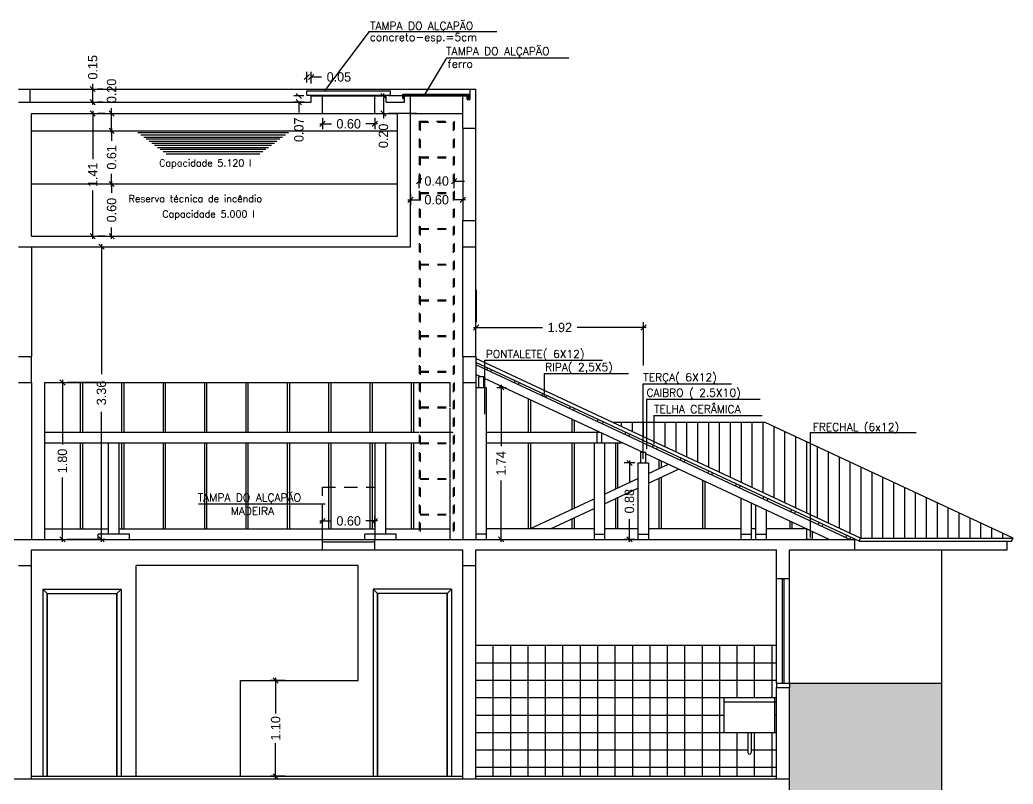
# Model space of a CAD drawing. Extents: x -18 to 75.6, y 22.6 to 43.7.
# Drawn here: x 38.84 to 50.24, y 33.34 to 42.12 of the extents above; entities that cross this region are included whole.
import ezdxf

# ---------------------------------------------------------------- set-up
doc = ezdxf.new("R2010")
doc.units = 0
doc.header["$LTSCALE"] = 2
doc.linetypes.add('DASHED2', pattern=[0.375, 0.25, -0.125])
doc.layers.get('0').update_dxf_attribs({"linetype": 'CONTINUOUS'})
doc.layers.get('DEFPOINTS').update_dxf_attribs({"linetype": 'CONTINUOUS'})
for name, color, linetype in [('CONCRETO', 5, 'CONTINUOUS'), ('COTA', 244, 'CONTINUOUS'), ('COTAS', 244, 'CONTINUOUS'), ('EQUIPAMENTOS', 1, 'CONTINUOUS'), ('ESQUADRIAS', 244, 'CONTINUOUS'), ('JANELA', 5, 'CONTINUOUS'), ('LAJE', 1, 'CONTINUOUS'), ('MADEIRAMENTODETELHADO', 244, 'CONTINUOUS'), ('PAREDE', 7, 'CONTINUOUS'), ('PAREDECORTE', 3, 'CONTINUOUS'), ('PISO', 30, 'CONTINUOUS'), ('TELHADO', 30, 'CONTINUOUS'), ('TERRENOEMCORTE', 244, 'CONTINUOUS'), ('TEXTO', 1, 'CONTINUOUS')]:
    doc.layers.add(name, color=color, linetype=linetype)
doc.styles.add('ROMANC', font='ROMANC.SHX')
doc.dimstyles.get("Standard").update_dxf_attribs({"dimtxt": 0.18, "dimasz": 0.18, "dimexe": 0.18, "dimexo": 0.0625, "dimgap": 0.09, "dimtad": 0, "dimtih": 1, "dimtoh": 1, "dimdec": 4, "dimzin": 0, "dimtxsty": 'STANDARD', "dimcen": 0.09, "dimazin": 3, "dimtfac": 1, "dimtdec": 4, "dimtofl": 0, "dimtmove": 0, "dimatfit": 3, "dimtolj": 1, "dimtzin": 0})

# ---------------------------------------------------------------- blocks, each defined once
blk = doc.blocks.new('*X16')
at = {"color": 0, "linetype": 'CONTINUOUS', "ltscale": 0.2}
for p, q in [((43.237, 41.222), (43.247, 41.232)), ((43.268, 41.253), (43.278, 41.263)), ((43.321, 41.253), (43.331, 41.263)), ((43.375, 41.253), (43.385, 41.263)), ((43.428, 41.253), (43.438, 41.263)), ((43.481, 41.253), (43.49, 41.262)), ((43.49, 41.262), (43.491, 41.263)), ((43.534, 41.253), (43.544, 41.263)), ((43.587, 41.253), (43.597, 41.263)), ((43.64, 41.253), (43.65, 41.263)), ((43.693, 41.253), (43.703, 41.263)), ((43.746, 41.253), (43.756, 41.263)), ((43.799, 41.253), (43.809, 41.263)), ((43.852, 41.253), (43.862, 41.263)), ((43.905, 41.253), (43.915, 41.263)), ((43.958, 41.253), (43.968, 41.263)), ((43.987, 41.23), (43.997, 41.24))]:
    blk.add_line(p, q, dxfattribs=at)
blk = doc.blocks.new('_OBLIQUE')
at = {"color": 0, "linetype": 'BYBLOCK'}
blk.add_line((-0.5, -0.5), (0.5, 0.5), dxfattribs=at)
blk = doc.blocks.new('*D17')
at = {"color": 244, "linetype": 'BYBLOCK', "ltscale": 0.2}
for p, q in [((43.427, 41.793), (43.427, 41.936)), ((43.427, 41.876), (43.427, 41.876)), ((43.827, 41.793), (43.827, 41.936)), ((43.827, 41.876), (43.947, 41.876))]:
    blk.add_line(p, q, dxfattribs=at)
at = {"layer": 'DEFPOINTS', "color": 0, "linetype": 'BYBLOCK', "ltscale": 0.2}
for p in [(43.827, 41.876), (43.427, 40.953), (43.827, 40.953)]:
    blk.add_point(p, dxfattribs=at)
at = {"color": 244, "linetype": 'BYBLOCK', "ltscale": 0.2, "xscale": 0.06, "yscale": 0.06, "zscale": 0.06}
blk.add_blockref('_OBLIQUE', (43.427, 41.876), dxfattribs=at)
at = {"color": 244, "linetype": 'BYBLOCK', "ltscale": 0.2, "xscale": 0.06, "yscale": 0.06, "zscale": 0.06, "rotation": 180}
blk.add_blockref('_OBLIQUE', (43.827, 41.876), dxfattribs=at)
at = {"color": 30, "linetype": 'BYBLOCK', "ltscale": 0.2, "insert": (43.627, 41.876), "char_height": 0.108, "attachment_point": 5}
blk.add_mtext('\\A1;0.40', dxfattribs=at)
blk = doc.blocks.new('*D18')
at = {"color": 244, "linetype": 'BYBLOCK', "ltscale": 0.2}
for p, q in [((43.327, 40.033), (43.327, 39.91)), ((43.927, 40.033), (43.927, 39.91)), ((43.297, 39.97), (43.429, 39.97)), ((43.957, 39.97), (43.825, 39.97))]:
    blk.add_line(p, q, dxfattribs=at)
at = {"layer": 'DEFPOINTS', "color": 0, "linetype": 'BYBLOCK', "ltscale": 0.2}
for p in [(43.327, 40.873), (43.927, 40.873), (43.327, 39.97)]:
    blk.add_point(p, dxfattribs=at)
at = {"color": 244, "linetype": 'BYBLOCK', "ltscale": 0.2, "xscale": 0.06, "yscale": 0.06, "zscale": 0.06, "rotation": 180}
blk.add_blockref('_OBLIQUE', (43.327, 39.97), dxfattribs=at)
at = {"color": 244, "linetype": 'BYBLOCK', "ltscale": 0.2, "xscale": 0.06, "yscale": 0.06, "zscale": 0.06}
blk.add_blockref('_OBLIQUE', (43.927, 39.97), dxfattribs=at)
at = {"color": 30, "linetype": 'BYBLOCK', "ltscale": 0.2, "insert": (43.627, 39.97), "char_height": 0.108, "attachment_point": 5}
blk.add_mtext('\\A1;0.60', dxfattribs=at)
blk = doc.blocks.new('*D19')
at = {"color": 244, "linetype": 'BYBLOCK', "ltscale": 0.2}
for p, q in [((42.287, 40.135), (42.419, 40.135)), ((42.317, 40.203), (42.317, 40.075)), ((42.947, 40.135), (42.815, 40.135)), ((42.917, 40.203), (42.917, 40.075))]:
    blk.add_line(p, q, dxfattribs=at)
at = {"layer": 'DEFPOINTS', "color": 0, "linetype": 'BYBLOCK', "ltscale": 0.2}
for p in [(42.317, 41.043), (42.917, 41.043), (42.917, 40.135)]:
    blk.add_point(p, dxfattribs=at)
at = {"color": 244, "linetype": 'BYBLOCK', "ltscale": 0.2, "xscale": 0.06, "yscale": 0.06, "zscale": 0.06, "rotation": 180}
blk.add_blockref('_OBLIQUE', (42.317, 40.135), dxfattribs=at)
at = {"color": 244, "linetype": 'BYBLOCK', "ltscale": 0.2, "xscale": 0.06, "yscale": 0.06, "zscale": 0.06}
blk.add_blockref('_OBLIQUE', (42.917, 40.135), dxfattribs=at)
at = {"color": 30, "linetype": 'BYBLOCK', "ltscale": 0.2, "insert": (42.617, 40.135), "char_height": 0.108, "attachment_point": 5}
blk.add_mtext('\\A1;0.60', dxfattribs=at)
blk = doc.blocks.new('*D20')
at = {"color": 244, "linetype": 'BYBLOCK', "ltscale": 0.2}
for p, q in [((41.347, 41.243), (41.232, 41.243)), ((41.347, 41.173), (41.232, 41.173)), ((41.292, 41.243), (41.292, 41.243)), ((41.292, 41.173), (41.292, 41.053))]:
    blk.add_line(p, q, dxfattribs=at)
at = {"layer": 'DEFPOINTS', "color": 0, "linetype": 'BYBLOCK', "ltscale": 0.2}
for p in [(41.292, 41.173), (42.187, 41.243), (42.187, 41.173)]:
    blk.add_point(p, dxfattribs=at)
at = {"color": 244, "linetype": 'BYBLOCK', "ltscale": 0.2, "xscale": 0.06, "yscale": 0.06, "zscale": 0.06}
for p, rotation in [((41.292, 41.243), 270), ((41.292, 41.173), 90)]:
    blk.add_blockref('_OBLIQUE', p, dxfattribs=dict(at, rotation=rotation))
at = {"color": 30, "linetype": 'BYBLOCK', "ltscale": 0.2, "insert": (41.292, 40.855), "char_height": 0.108, "attachment_point": 5, "rotation": 90}
blk.add_mtext('\\A1;0.07', dxfattribs=at)
blk = doc.blocks.new('*D21')
at = {"color": 244, "linetype": 'BYBLOCK', "ltscale": 0.2}
for p, q in [((42.137, 42.093), (42.137, 42.218)), ((42.187, 42.083), (42.187, 42.218)), ((42.137, 42.158), (42.137, 42.158)), ((42.187, 42.158), (42.307, 42.158))]:
    blk.add_line(p, q, dxfattribs=at)
at = {"layer": 'DEFPOINTS', "color": 0, "linetype": 'BYBLOCK', "ltscale": 0.2}
for p in [(42.187, 42.158), (42.137, 41.253), (42.187, 41.243)]:
    blk.add_point(p, dxfattribs=at)
at = {"color": 244, "linetype": 'BYBLOCK', "ltscale": 0.2, "xscale": 0.06, "yscale": 0.06, "zscale": 0.06}
blk.add_blockref('_OBLIQUE', (42.137, 42.158), dxfattribs=at)
at = {"color": 244, "linetype": 'BYBLOCK', "ltscale": 0.2, "xscale": 0.06, "yscale": 0.06, "zscale": 0.06, "rotation": 180}
blk.add_blockref('_OBLIQUE', (42.187, 42.158), dxfattribs=at)
at = {"color": 30, "linetype": 'BYBLOCK', "ltscale": 0.2, "insert": (42.505, 42.158), "char_height": 0.108, "attachment_point": 5}
blk.add_mtext('\\A1;0.05', dxfattribs=at)
blk = doc.blocks.new('*D22')
at = {"color": 244, "linetype": 'BYBLOCK', "ltscale": 0.2}
for p, q in [((39.817, 40.843), (39.956, 40.843)), ((39.896, 40.873), (39.896, 40.727)), ((39.896, 40.203), (39.896, 40.349)), ((39.817, 40.233), (39.956, 40.233))]:
    blk.add_line(p, q, dxfattribs=at)
at = {"layer": 'DEFPOINTS', "color": 0, "linetype": 'BYBLOCK', "ltscale": 0.2}
for p in [(38.977, 40.843), (38.977, 40.233), (39.896, 40.233)]:
    blk.add_point(p, dxfattribs=at)
at = {"color": 244, "linetype": 'BYBLOCK', "ltscale": 0.2, "xscale": 0.06, "yscale": 0.06, "zscale": 0.06}
for p, rotation in [((39.896, 40.843), 90), ((39.896, 40.233), 270)]:
    blk.add_blockref('_OBLIQUE', p, dxfattribs=dict(at, rotation=rotation))
at = {"color": 30, "linetype": 'BYBLOCK', "ltscale": 0.2, "insert": (39.896, 40.538), "char_height": 0.108, "attachment_point": 5, "rotation": 90}
blk.add_mtext('\\A1;0.61', dxfattribs=at)
blk = doc.blocks.new('*D23')
at = {"color": 244, "linetype": 'BYBLOCK', "ltscale": 0.2}
for p, q in [((39.896, 41.043), (39.896, 41.103)), ((39.817, 41.043), (39.956, 41.043)), ((39.896, 40.813), (39.896, 41.043)), ((39.817, 40.843), (39.956, 40.843))]:
    blk.add_line(p, q, dxfattribs=at)
at = {"layer": 'DEFPOINTS', "color": 0, "linetype": 'BYBLOCK', "ltscale": 0.2}
for p in [(38.977, 41.043), (39.896, 41.043), (38.977, 40.843)]:
    blk.add_point(p, dxfattribs=at)
at = {"color": 244, "linetype": 'BYBLOCK', "ltscale": 0.2, "xscale": 0.06, "yscale": 0.06, "zscale": 0.06}
for p, rotation in [((39.896, 41.043), 90), ((39.896, 40.843), 270)]:
    blk.add_blockref('_OBLIQUE', p, dxfattribs=dict(at, rotation=rotation))
at = {"color": 30, "linetype": 'BYBLOCK', "ltscale": 0.2, "insert": (39.896, 41.301), "char_height": 0.108, "attachment_point": 5, "rotation": 90}
blk.add_mtext('\\A1;0.20', dxfattribs=at)
blk = doc.blocks.new('*D24')
at = {"color": 244, "linetype": 'BYBLOCK', "ltscale": 0.2}
for p, q in [((39.896, 40.263), (39.896, 40.131)), ((39.817, 40.233), (39.956, 40.233)), ((39.896, 39.603), (39.896, 39.735)), ((39.817, 39.633), (39.956, 39.633))]:
    blk.add_line(p, q, dxfattribs=at)
at = {"layer": 'DEFPOINTS', "color": 0, "linetype": 'BYBLOCK', "ltscale": 0.2}
for p in [(38.977, 40.233), (38.977, 39.633), (39.896, 39.633)]:
    blk.add_point(p, dxfattribs=at)
at = {"color": 244, "linetype": 'BYBLOCK', "ltscale": 0.2, "xscale": 0.06, "yscale": 0.06, "zscale": 0.06}
for p, rotation in [((39.896, 40.233), 90), ((39.896, 39.633), 270)]:
    blk.add_blockref('_OBLIQUE', p, dxfattribs=dict(at, rotation=rotation))
at = {"color": 30, "linetype": 'BYBLOCK', "ltscale": 0.2, "insert": (39.896, 39.933), "char_height": 0.108, "attachment_point": 5, "rotation": 90}
blk.add_mtext('\\A1;0.60', dxfattribs=at)
blk = doc.blocks.new('*D25')
at = {"color": 244, "linetype": 'BYBLOCK', "ltscale": 0.2}
for p, q in [((39.679, 41.073), (39.679, 40.518)), ((39.817, 41.043), (39.739, 41.043)), ((39.679, 39.603), (39.679, 40.158)), ((39.817, 39.633), (39.739, 39.633))]:
    blk.add_line(p, q, dxfattribs=at)
at = {"layer": 'DEFPOINTS', "color": 0, "linetype": 'BYBLOCK', "ltscale": 0.2}
for p in [(38.977, 41.043), (38.977, 39.633), (39.679, 39.633)]:
    blk.add_point(p, dxfattribs=at)
at = {"color": 244, "linetype": 'BYBLOCK', "ltscale": 0.2, "xscale": 0.06, "yscale": 0.06, "zscale": 0.06}
for p, rotation in [((39.679, 41.043), 90), ((39.679, 39.633), 270)]:
    blk.add_blockref('_OBLIQUE', p, dxfattribs=dict(at, rotation=rotation))
at = {"color": 30, "linetype": 'BYBLOCK', "ltscale": 0.2, "insert": (39.679, 40.338), "char_height": 0.108, "attachment_point": 5, "rotation": 90}
blk.add_mtext('\\A1;1.41', dxfattribs=at)
blk = doc.blocks.new('*D26')
at = {"color": 244, "linetype": 'BYBLOCK', "ltscale": 0.2}
for p, q in [((39.679, 41.323), (39.679, 41.383)), ((39.679, 41.143), (39.679, 41.323)), ((39.797, 41.323), (39.739, 41.323)), ((39.797, 41.173), (39.739, 41.173))]:
    blk.add_line(p, q, dxfattribs=at)
at = {"layer": 'DEFPOINTS', "color": 0, "linetype": 'BYBLOCK', "ltscale": 0.2}
for p in [(38.957, 41.323), (39.679, 41.323), (38.957, 41.173)]:
    blk.add_point(p, dxfattribs=at)
at = {"color": 244, "linetype": 'BYBLOCK', "ltscale": 0.2, "xscale": 0.06, "yscale": 0.06, "zscale": 0.06}
for p, rotation in [((39.679, 41.323), 90), ((39.679, 41.173), 270)]:
    blk.add_blockref('_OBLIQUE', p, dxfattribs=dict(at, rotation=rotation))
at = {"color": 30, "linetype": 'BYBLOCK', "ltscale": 0.2, "insert": (39.679, 41.572), "char_height": 0.108, "attachment_point": 5, "rotation": 90}
blk.add_mtext('\\A1;0.15', dxfattribs=at)
blk = doc.blocks.new('*D27')
at = {"color": 244, "linetype": 'BYBLOCK', "ltscale": 0.2}
for p, q in [((39.817, 39.513), (39.961, 39.513)), ((39.901, 39.543), (39.901, 38.049)), ((39.901, 36.123), (39.901, 37.617)), ((39.817, 36.153), (39.961, 36.153))]:
    blk.add_line(p, q, dxfattribs=at)
at = {"layer": 'DEFPOINTS', "color": 0, "linetype": 'BYBLOCK', "ltscale": 0.2}
for p in [(38.977, 39.513), (38.977, 36.153), (39.901, 36.153)]:
    blk.add_point(p, dxfattribs=at)
at = {"color": 244, "linetype": 'BYBLOCK', "ltscale": 0.2, "xscale": 0.06, "yscale": 0.06, "zscale": 0.06}
for p, rotation in [((39.901, 39.513), 90), ((39.901, 36.153), 270)]:
    blk.add_blockref('_OBLIQUE', p, dxfattribs=dict(at, rotation=rotation))
at = {"color": 30, "linetype": 'BYBLOCK', "ltscale": 0.2, "insert": (39.901, 37.833), "char_height": 0.108, "attachment_point": 5, "rotation": 90}
blk.add_mtext('\\A1;3.36', dxfattribs=at)
blk = doc.blocks.new('*D28')
at = {"color": 244, "linetype": 'BYBLOCK', "ltscale": 0.2}
for p, q in [((43.378, 41.273), (43.378, 41.043)), ((43.757, 41.243), (43.438, 41.243)), ((43.378, 41.043), (43.378, 40.983)), ((43.757, 41.043), (43.438, 41.043))]:
    blk.add_line(p, q, dxfattribs=at)
at = {"layer": 'DEFPOINTS', "color": 0, "linetype": 'BYBLOCK', "ltscale": 0.2}
for p in [(42.917, 41.243), (42.917, 41.043), (43.378, 41.043)]:
    blk.add_point(p, dxfattribs=at)
at = {"color": 244, "linetype": 'BYBLOCK', "ltscale": 0.2, "xscale": 0.06, "yscale": 0.06, "zscale": 0.06}
for p, rotation in [((43.378, 41.243), 90), ((43.378, 41.043), 270)]:
    blk.add_blockref('_OBLIQUE', p, dxfattribs=dict(at, rotation=rotation))
at = {"color": 30, "linetype": 'BYBLOCK', "ltscale": 0.2, "insert": (43.378, 40.785), "char_height": 0.108, "attachment_point": 5, "rotation": 90}
blk.add_mtext('\\A1;0.20', dxfattribs=at)
blk = doc.blocks.new('*D29')
at = {"color": 244, "linetype": 'BYBLOCK', "ltscale": 0.2}
for p, q in [((42.287, 37.061), (42.419, 37.061)), ((42.317, 36.993), (42.317, 37.121)), ((42.947, 37.061), (42.815, 37.061)), ((42.917, 36.993), (42.917, 37.121))]:
    blk.add_line(p, q, dxfattribs=at)
at = {"layer": 'DEFPOINTS', "color": 0, "linetype": 'BYBLOCK', "ltscale": 0.2}
for p in [(42.917, 37.061), (42.317, 36.153), (42.917, 36.153)]:
    blk.add_point(p, dxfattribs=at)
at = {"color": 244, "linetype": 'BYBLOCK', "ltscale": 0.2, "xscale": 0.06, "yscale": 0.06, "zscale": 0.06, "rotation": 180}
blk.add_blockref('_OBLIQUE', (42.317, 37.061), dxfattribs=at)
at = {"color": 244, "linetype": 'BYBLOCK', "ltscale": 0.2, "xscale": 0.06, "yscale": 0.06, "zscale": 0.06}
blk.add_blockref('_OBLIQUE', (42.917, 37.061), dxfattribs=at)
at = {"color": 30, "linetype": 'BYBLOCK', "ltscale": 0.2, "insert": (42.617, 37.061), "char_height": 0.108, "attachment_point": 5}
blk.add_mtext('\\A1;0.60', dxfattribs=at)
blk = doc.blocks.new('*D31')
at = {"color": 244, "linetype": 'BYBLOCK', "ltscale": 0.2}
for p, q in [((41.779, 34.563), (41.779, 34.154)), ((41.887, 34.533), (41.719, 34.533)), ((41.779, 33.403), (41.779, 33.812)), ((41.887, 33.433), (41.719, 33.433))]:
    blk.add_line(p, q, dxfattribs=at)
at = {"layer": 'DEFPOINTS', "color": 0, "linetype": 'BYBLOCK', "ltscale": 0.2}
for p in [(42.727, 34.533), (41.779, 33.433), (42.727, 33.433)]:
    blk.add_point(p, dxfattribs=at)
at = {"color": 244, "linetype": 'BYBLOCK', "ltscale": 0.2, "xscale": 0.06, "yscale": 0.06, "zscale": 0.06}
for p, rotation in [((41.779, 34.533), 90), ((41.779, 33.433), 270)]:
    blk.add_blockref('_OBLIQUE', p, dxfattribs=dict(at, rotation=rotation))
at = {"color": 30, "linetype": 'BYBLOCK', "ltscale": 0.2, "insert": (41.779, 33.983), "char_height": 0.108, "attachment_point": 5, "rotation": 90}
blk.add_mtext('\\A1;1.10', dxfattribs=at)
blk = doc.blocks.new('*X173')
at = {"color": 0, "ltscale": 0.2}
for p, q in [((45.75, 37.447), (45.75, 37.495)), ((45.875, 37.389), (45.875, 37.495)), ((46, 37.33), (46, 37.495)), ((46.125, 37.272), (46.125, 37.495)), ((46.25, 37.214), (46.25, 37.495)), ((46.375, 37.155), (46.375, 37.495)), ((46.5, 37.097), (46.5, 37.495)), ((46.625, 37.039), (46.625, 37.495)), ((46.75, 36.981), (46.75, 37.495)), ((46.875, 36.922), (46.875, 37.495)), ((47, 36.864), (47, 37.495)), ((47.125, 36.806), (47.125, 37.495)), ((47.25, 36.747), (47.25, 37.495)), ((47.375, 36.689), (47.375, 37.495)), ((47.5, 36.631), (47.5, 37.447)), ((47.625, 36.573), (47.625, 37.389)), ((47.75, 36.514), (47.75, 37.33)), ((47.875, 36.456), (47.875, 37.272)), ((48, 36.398), (48, 37.214)), ((48.125, 36.339), (48.125, 37.155)), ((48.25, 36.281), (48.25, 37.097)), ((48.375, 36.223), (48.375, 37.039)), ((48.5, 36.167), (48.5, 36.981)), ((48.625, 36.167), (48.625, 36.922)), ((48.75, 36.167), (48.75, 36.864)), ((48.875, 36.167), (48.875, 36.806)), ((49, 36.167), (49, 36.747)), ((49.125, 36.167), (49.125, 36.689)), ((49.25, 36.167), (49.25, 36.631)), ((49.375, 36.167), (49.375, 36.573)), ((49.5, 36.167), (49.5, 36.514)), ((49.625, 36.167), (49.625, 36.456)), ((49.75, 36.167), (49.75, 36.398)), ((49.875, 36.167), (49.875, 36.339)), ((50, 36.167), (50, 36.281)), ((50.125, 36.167), (50.125, 36.223))]:
    blk.add_line(p, q, dxfattribs=at)
blk = doc.blocks.new('*D208')
at = {"color": 244, "linetype": 'BYBLOCK', "ltscale": 0.2}
for p, q in [((44.077, 38.738), (44.077, 38.367)), ((45.997, 37.87), (45.997, 38.367)), ((44.047, 38.307), (44.839, 38.307)), ((46.027, 38.307), (45.235, 38.307))]:
    blk.add_line(p, q, dxfattribs=at)
at = {"layer": 'DEFPOINTS', "color": 0, "linetype": 'BYBLOCK', "ltscale": 0.2}
for p in [(45.997, 38.307), (44.077, 37.898), (45.997, 37.03)]:
    blk.add_point(p, dxfattribs=at)
at = {"color": 244, "linetype": 'BYBLOCK', "ltscale": 0.2, "xscale": 0.06, "yscale": 0.06, "zscale": 0.06, "rotation": 180}
blk.add_blockref('_OBLIQUE', (44.077, 38.307), dxfattribs=at)
at = {"color": 244, "linetype": 'BYBLOCK', "ltscale": 0.2, "xscale": 0.06, "yscale": 0.06, "zscale": 0.06}
blk.add_blockref('_OBLIQUE', (45.997, 38.307), dxfattribs=at)
at = {"color": 30, "linetype": 'BYBLOCK', "ltscale": 0.2, "insert": (45.037, 38.307), "char_height": 0.108, "attachment_point": 5}
blk.add_mtext('\\A1;1.92', dxfattribs=at)
blk = doc.blocks.new('*D209')
at = {"color": 244, "linetype": 'BYBLOCK', "ltscale": 0.2}
for p, q in [((45.036, 37.06), (45.036, 36.798)), ((45.097, 37.03), (44.976, 37.03)), ((45.036, 36.123), (45.036, 36.384)), ((45.097, 36.153), (44.976, 36.153))]:
    blk.add_line(p, q, dxfattribs=at)
at = {"layer": 'DEFPOINTS', "color": 0, "linetype": 'BYBLOCK', "ltscale": 0.2}
for p in [(45.937, 37.03), (45.036, 36.153), (45.937, 36.153)]:
    blk.add_point(p, dxfattribs=at)
at = {"color": 244, "linetype": 'BYBLOCK', "ltscale": 0.2, "xscale": 0.06, "yscale": 0.06, "zscale": 0.06}
for p, rotation in [((45.036, 37.03), 90), ((45.036, 36.153), 270)]:
    blk.add_blockref('_OBLIQUE', p, dxfattribs=dict(at, rotation=rotation))
at = {"color": 30, "linetype": 'BYBLOCK', "ltscale": 0.2, "insert": (45.036, 36.591), "char_height": 0.108, "attachment_point": 5, "rotation": 90}
blk.add_mtext('\\A1;0.88', dxfattribs=at)
blk = doc.blocks.new('*D210')
at = {"color": 244, "linetype": 'BYBLOCK', "ltscale": 0.2}
for p, q in [((45.037, 37.898), (45.144, 37.898)), ((45.084, 37.928), (45.084, 37.223)), ((45.084, 36.123), (45.084, 36.827)), ((45.037, 36.153), (45.144, 36.153))]:
    blk.add_line(p, q, dxfattribs=at)
at = {"layer": 'DEFPOINTS', "color": 0, "linetype": 'BYBLOCK', "ltscale": 0.2}
for p in [(44.197, 37.898), (44.197, 36.153), (45.084, 36.153)]:
    blk.add_point(p, dxfattribs=at)
at = {"color": 244, "linetype": 'BYBLOCK', "ltscale": 0.2, "xscale": 0.06, "yscale": 0.06, "zscale": 0.06}
for p, rotation in [((45.084, 37.898), 90), ((45.084, 36.153), 270)]:
    blk.add_blockref('_OBLIQUE', p, dxfattribs=dict(at, rotation=rotation))
at = {"color": 30, "linetype": 'BYBLOCK', "ltscale": 0.2, "insert": (45.084, 37.025), "char_height": 0.108, "attachment_point": 5, "rotation": 90}
blk.add_mtext('\\A1;1.74', dxfattribs=at)
blk = doc.blocks.new('*D211')
at = {"color": 244, "linetype": 'BYBLOCK', "ltscale": 0.2}
for p, q in [((39.331, 37.983), (39.331, 37.242)), ((39.817, 37.953), (39.391, 37.953)), ((39.331, 36.123), (39.331, 36.864)), ((39.817, 36.153), (39.391, 36.153))]:
    blk.add_line(p, q, dxfattribs=at)
at = {"layer": 'DEFPOINTS', "color": 0, "linetype": 'BYBLOCK', "ltscale": 0.2}
for p in [(38.977, 37.953), (38.977, 36.153), (39.331, 36.153)]:
    blk.add_point(p, dxfattribs=at)
at = {"color": 244, "linetype": 'BYBLOCK', "ltscale": 0.2, "xscale": 0.06, "yscale": 0.06, "zscale": 0.06}
for p, rotation in [((39.331, 37.953), 90), ((39.331, 36.153), 270)]:
    blk.add_blockref('_OBLIQUE', p, dxfattribs=dict(at, rotation=rotation))
at = {"color": 30, "linetype": 'BYBLOCK', "ltscale": 0.2, "insert": (39.331, 37.053), "char_height": 0.108, "attachment_point": 5, "rotation": 90}
blk.add_mtext('\\A1;1.80', dxfattribs=at)

msp = doc.modelspace()

# ---------------------------------------------------------------- linework, layer by layer
at = {"layer": 'CONCRETO', "color": 5, "linetype": 'CONTINUOUS', "ltscale": 0.3}
for p, q in [((42.137, 41.253), (42.137, 41.303)), ((42.137, 41.303), (43.097, 41.303)), ((43.097, 41.253), (43.097, 41.303)), ((44.007, 41.323), (44.007, 41.203)), ((44.007, 41.323), (44.077, 41.323)), ((44.077, 40.873), (44.077, 41.323)), ((38.827, 41.173), (42.187, 41.173)), ((42.137, 41.253), (43.097, 41.253)), ((42.187, 41.243), (42.317, 41.243)), ((42.187, 41.173), (42.187, 41.243)), ((42.317, 41.043), (42.317, 41.243)), ((42.917, 41.043), (42.917, 41.243)), ((42.917, 41.243), (43.047, 41.243)), ((43.047, 41.173), (43.047, 41.243)), ((43.047, 41.173), (43.257, 41.173)), ((43.257, 41.173), (43.257, 41.243)), ((43.927, 41.243), (43.977, 41.243)), ((43.927, 40.873), (43.927, 41.243)), ((43.977, 41.203), (43.977, 41.243)), ((43.977, 41.203), (44.007, 41.203)), ((39.027, 41.043), (42.317, 41.043)), ((42.917, 41.043), (43.177, 41.043)), ((43.927, 40.873), (44.077, 40.873)), ((42.317, 36.033), (42.317, 36.153)), ((42.917, 36.033), (42.917, 36.153))]:
    msp.add_line(p, q, dxfattribs=at)
at = {"layer": 'CONCRETO', "color": 5, "linetype": 'CONTINUOUS', "ltscale": 0.2}
for p, q in [((43.327, 39.513), (43.327, 41.243)), ((38.977, 41.043), (42.317, 41.043)), ((38.977, 39.633), (38.977, 41.043)), ((42.917, 41.043), (43.177, 41.043)), ((43.177, 39.633), (43.177, 41.043)), ((43.927, 39.513), (43.927, 39.813)), ((43.927, 39.813), (44.077, 39.813)), ((44.077, 39.513), (44.077, 39.813)), ((38.977, 39.633), (43.177, 39.633)), ((38.827, 39.513), (43.327, 39.513)), ((43.927, 39.513), (44.077, 39.513)), ((38.827, 38.253), (38.977, 38.253)), ((38.977, 37.953), (38.977, 38.253)), ((43.927, 38.253), (43.927, 37.953)), ((43.927, 38.253), (44.077, 38.253)), ((44.077, 38.253), (44.077, 37.953)), ((38.827, 37.953), (38.977, 37.953)), ((43.927, 37.953), (44.075, 37.953)), ((34.477, 36.153), (42.317, 36.153)), ((42.917, 36.153), (48.427, 36.153)), ((48.427, 36.033), (48.427, 36.153)), ((38.977, 36.033), (42.317, 36.033)), ((38.977, 35.853), (38.977, 36.033)), ((42.917, 36.033), (43.927, 36.033)), ((43.927, 35.853), (43.927, 36.033)), ((44.077, 36.033), (47.527, 36.033)), ((44.077, 35.853), (44.077, 36.033)), ((47.527, 35.703), (47.527, 36.033)), ((47.677, 35.703), (47.677, 36.033)), ((47.677, 36.033), (48.427, 36.033)), ((38.827, 35.853), (38.977, 35.853)), ((43.927, 35.853), (44.077, 35.853)), ((47.527, 35.703), (47.677, 35.703)), ((47.527, 34.503), (47.527, 34.453)), ((47.527, 34.503), (47.677, 34.503)), ((47.527, 34.453), (47.677, 34.453)), ((47.677, 34.503), (47.677, 34.453)), ((35.227, 33.403), (47.677, 33.403)), ((35.227, 33.403), (47.677, 33.403)), ((35.227, 33.403), (47.677, 33.403)), ((35.227, 33.403), (47.677, 33.403)), ((47.677, 32.953), (47.677, 33.403))]:
    msp.add_line(p, q, dxfattribs=at)
at = {"layer": 'CONCRETO', "color": 244, "ltscale": 0.2}
msp.add_line((44.197, 36.213), (44.077, 36.213), dxfattribs=at)
at = {"layer": 'CONCRETO', "color": 30, "linetype": 'CONTINUOUS', "ltscale": 0.2}
for p, q in [((45.434, 36.213), (45.554, 36.213)), ((47.118, 36.213), (47.238, 36.213)), ((47.288, 36.213), (47.408, 36.213))]:
    msp.add_line(p, q, dxfattribs=at)
at = {"layer": 'CONCRETO', "color": 244, "linetype": 'CONTINUOUS', "ltscale": 0.2}
for p, q in [((45.937, 36.213), (46.057, 36.213)), ((47.199, 33.933), (47.199, 33.706)), ((47.239, 33.933), (47.239, 33.706)), ((47.219, 33.686), (47.219, 33.686))]:
    msp.add_line(p, q, dxfattribs=at)
for start, end in [(180, 270), (270, 0)]:
    msp.add_arc((47.219, 33.706), 0.02, start, end, dxfattribs=at)
at = {"layer": 'COTA', "color": 244, "linetype": 'CONTINUOUS', "ltscale": 0.3}
for p, q in [((44.862, 38.058), (44.862, 37.802)), ((45.993, 37.94), (45.993, 37.077)), ((46.035, 37.764), (46.037, 37.188)), ((46.119, 37.575), (46.119, 37.247)), ((47.915, 37.378), (47.915, 36.176))]:
    msp.add_line(p, q, dxfattribs=at)
at = {"layer": 'COTAS', "color": 30, "ltscale": 0.2}
for p, q in [((44.683, 37.382), (44.683, 37.762)), ((44.708, 37.382), (44.708, 37.751)), ((45.183, 37.382), (45.183, 37.529)), ((45.208, 37.382), (45.208, 37.517)), ((44.683, 36.273), (44.683, 37.262)), ((44.708, 36.273), (44.708, 37.262)), ((45.183, 36.5), (45.183, 37.262)), ((45.208, 36.512), (45.208, 37.262)), ((45.683, 36.733), (45.683, 37.262)), ((45.708, 36.745), (45.708, 37.262)), ((46.183, 36.966), (46.183, 37.063)), ((46.208, 36.978), (46.208, 37.051)), ((46.183, 36.273), (46.183, 36.856)), ((46.208, 36.273), (46.208, 36.868)), ((46.683, 36.273), (46.683, 36.83)), ((46.708, 36.273), (46.708, 36.818)), ((45.683, 36.273), (45.683, 36.623)), ((45.708, 36.273), (45.708, 36.634)), ((45.183, 36.273), (45.183, 36.39)), ((45.208, 36.273), (45.208, 36.401)), ((47.683, 36.273), (47.683, 36.363)), ((47.708, 36.273), (47.708, 36.352))]:
    msp.add_line(p, q, dxfattribs=at)
at = {"layer": 'EQUIPAMENTOS', "color": 30, "linetype": 'CONTINUOUS', "ltscale": 0.3}
for p, q in [((38.957, 41.323), (44.007, 41.323)), ((42.317, 41.243), (42.917, 41.243)), ((43.237, 41.263), (43.997, 41.263)), ((43.237, 41.213), (43.237, 41.263)), ((43.237, 41.213), (43.247, 41.213)), ((43.247, 41.253), (43.987, 41.253)), ((43.247, 41.213), (43.247, 41.253)), ((43.327, 41.243), (43.927, 41.243)), ((43.987, 41.213), (43.987, 41.253)), ((43.987, 41.213), (43.997, 41.213)), ((43.997, 41.213), (43.997, 41.263)), ((42.317, 41.043), (42.917, 41.043))]:
    msp.add_line(p, q, dxfattribs=at)
at = {"layer": 'EQUIPAMENTOS', "color": 244, "linetype": 'CONTINUOUS', "ltscale": 0.3}
msp.add_line((43.327, 41.043), (43.927, 41.043), dxfattribs=at)
at = {"layer": 'EQUIPAMENTOS', "color": 244, "linetype": 'DASHED2', "ltscale": 0.01}
for p, q in [((43.427, 40.953), (43.427, 36.153)), ((43.427, 40.953), (43.827, 40.953)), ((43.437, 40.943), (43.437, 36.153)), ((43.437, 40.943), (43.817, 40.943)), ((43.817, 40.943), (43.817, 36.153)), ((43.827, 40.953), (43.827, 36.153)), ((43.437, 40.543), (43.817, 40.543)), ((43.437, 40.533), (43.817, 40.533)), ((43.437, 40.133), (43.817, 40.133)), ((43.437, 40.123), (43.817, 40.123)), ((43.437, 39.723), (43.817, 39.723)), ((43.437, 39.713), (43.817, 39.713)), ((43.437, 39.313), (43.817, 39.313)), ((43.437, 39.303), (43.817, 39.303)), ((43.437, 38.903), (43.817, 38.903)), ((43.437, 38.893), (43.817, 38.893)), ((43.437, 38.493), (43.817, 38.493)), ((43.437, 38.483), (43.817, 38.483)), ((43.437, 38.083), (43.817, 38.083)), ((43.437, 38.073), (43.817, 38.073)), ((43.437, 37.673), (43.817, 37.673)), ((43.437, 37.663), (43.817, 37.663)), ((43.437, 37.263), (43.817, 37.263)), ((43.437, 37.253), (43.817, 37.253)), ((43.437, 36.853), (43.817, 36.853)), ((43.437, 36.843), (43.817, 36.843)), ((43.437, 36.443), (43.817, 36.443)), ((43.437, 36.433), (43.817, 36.433))]:
    msp.add_line(p, q, dxfattribs=at)
at = {"layer": 'EQUIPAMENTOS', "color": 30, "ltscale": 0.2}
for p, q in [((38.977, 40.843), (43.177, 40.843)), ((40.196, 40.822), (41.925, 40.822)), ((40.23, 40.796), (41.89, 40.796)), ((40.264, 40.771), (41.856, 40.771)), ((40.293, 40.75), (41.828, 40.75)), ((40.327, 40.724), (41.793, 40.724)), ((40.356, 40.703), (41.765, 40.703)), ((40.39, 40.677), (41.73, 40.677)), ((40.424, 40.652), (41.696, 40.652)), ((40.453, 40.631), (41.667, 40.631)), ((40.487, 40.605), (41.633, 40.605)), ((40.522, 40.58), (41.599, 40.58)), ((38.977, 40.233), (43.177, 40.233))]:
    msp.add_line(p, q, dxfattribs=at)
at = {"layer": 'EQUIPAMENTOS', "color": 30, "linetype": 'DASHED2', "ltscale": 0.3}
for p, q in [((42.317, 36.753), (42.917, 36.753)), ((42.317, 36.153), (42.317, 36.753)), ((42.917, 36.753), (42.917, 36.153))]:
    msp.add_line(p, q, dxfattribs=at)
at = {"layer": 'ESQUADRIAS', "color": 1, "linetype": 'CONTINUOUS', "ltscale": 0.2}
for p, q in [((47.527, 34.503), (47.527, 35.703)), ((47.677, 34.503), (47.677, 35.703))]:
    msp.add_line(p, q, dxfattribs=at)
at = {"layer": 'ESQUADRIAS', "color": 5, "linetype": 'CONTINUOUS', "ltscale": 0.2}
for p, q in [((47.592, 35.703), (47.592, 34.503)), ((47.612, 35.703), (47.612, 34.503))]:
    msp.add_line(p, q, dxfattribs=at)
at = {"layer": 'ESQUADRIAS', "color": 30, "linetype": 'CONTINUOUS', "ltscale": 0.3}
for p, q in [((39.107, 35.583), (39.107, 33.433)), ((39.157, 35.533), (39.107, 35.583)), ((39.107, 35.583), (40.007, 35.583)), ((39.957, 35.533), (40.007, 35.583)), ((40.007, 35.583), (40.007, 33.433)), ((42.897, 35.583), (42.897, 33.433)), ((43.797, 35.583), (42.897, 35.583)), ((42.947, 35.533), (42.897, 35.583)), ((43.747, 35.533), (43.797, 35.583)), ((43.797, 35.583), (43.797, 33.433)), ((39.157, 35.533), (39.157, 33.433)), ((39.157, 35.533), (39.957, 35.533)), ((39.957, 35.533), (39.957, 33.433)), ((42.947, 35.533), (42.947, 33.433)), ((43.747, 35.533), (42.947, 35.533)), ((43.747, 35.533), (43.747, 33.433))]:
    msp.add_line(p, q, dxfattribs=at)
at = {"layer": 'ESQUADRIAS', "color": 30, "linetype": 'CONTINUOUS', "ltscale": 0.2}
for p, q in [((39.157, 33.433), (39.157, 35.533)), ((39.957, 33.433), (39.957, 35.533)), ((42.947, 33.433), (42.947, 35.533)), ((43.747, 33.433), (43.747, 35.533))]:
    msp.add_line(p, q, dxfattribs=at)
at = {"layer": 'JANELA', "color": 244, "linetype": 'CONTINUOUS', "ltscale": 0.3}
for p, q in [((42.317, 36.153), (42.917, 36.153)), ((42.317, 36.123), (42.917, 36.123))]:
    msp.add_line(p, q, dxfattribs=at)
at = {"layer": 'JANELA', "color": 30, "linetype": 'CONTINUOUS', "ltscale": 0.3}
msp.add_line((42.317, 36.033), (42.917, 36.033), dxfattribs=at)
at = {"layer": 'LAJE', "color": 5, "linetype": 'CONTINUOUS', "ltscale": 0.3}
msp.add_line((43.257, 41.243), (43.327, 41.243), dxfattribs=at)
at = {"layer": 'MADEIRAMENTODETELHADO', "color": 244, "ltscale": 0.2}
for p, q in [((44.202, 38.097), (44.212, 38.12)), ((44.247, 38.076), (44.258, 38.099)), ((44.519, 37.949), (44.529, 37.972)), ((44.564, 37.928), (44.575, 37.951)), ((44.836, 37.801), (44.847, 37.824)), ((44.881, 37.78), (44.892, 37.803)), ((45.153, 37.653), (45.164, 37.676)), ((45.199, 37.632), (45.209, 37.655)), ((45.47, 37.506), (45.481, 37.528)), ((45.529, 37.478), (45.54, 37.5)), ((45.788, 37.358), (45.798, 37.38)), ((45.833, 37.337), (45.844, 37.359)), ((46.105, 37.21), (46.115, 37.232)), ((46.15, 37.189), (46.161, 37.211)), ((46.422, 37.062), (46.433, 37.084)), ((46.467, 37.041), (46.478, 37.063)), ((46.739, 36.914), (46.75, 36.937)), ((46.785, 36.893), (46.795, 36.915)), ((47.057, 36.766), (47.067, 36.789)), ((47.102, 36.745), (47.112, 36.768)), ((47.374, 36.618), (47.384, 36.641)), ((47.419, 36.597), (47.43, 36.62)), ((47.691, 36.47), (47.701, 36.493)), ((47.736, 36.449), (47.747, 36.472)), ((48.008, 36.322), (48.019, 36.345)), ((48.053, 36.301), (48.064, 36.324)), ((48.325, 36.174), (48.336, 36.197)), ((48.371, 36.153), (48.381, 36.176)), ((48.477, 36.131), (48.494, 36.167))]:
    msp.add_line(p, q, dxfattribs=at)
at = {"layer": 'PAREDE', "color": 244, "linetype": 'CONTINUOUS', "ltscale": 0.3}
msp.add_line((38.977, 37.953), (38.977, 36.153), dxfattribs=at)
at = {"layer": 'PAREDE', "color": 30, "linetype": 'CONTINUOUS', "ltscale": 0.3}
msp.add_line((39.127, 37.953), (39.127, 36.153), dxfattribs=at)
at = {"layer": 'PAREDE', "color": 30, "linetype": 'CONTINUOUS', "ltscale": 0.2}
msp.add_line((49.427, 24.485), (49.427, 36.033), dxfattribs=at)
at = {"layer": 'PAREDE', "color": 244, "linetype": 'CONTINUOUS', "ltscale": 0.2}
for p, q in [((40.177, 33.433), (40.177, 35.853)), ((42.727, 35.853), (40.177, 35.853)), ((42.727, 34.533), (42.727, 35.853)), ((41.377, 33.433), (41.377, 34.533)), ((46.927, 33.933), (46.927, 34.333)), ((47.51, 33.933), (47.51, 34.333))]:
    msp.add_line(p, q, dxfattribs=at)
at = {"layer": 'PAREDE', "color": 255, "ltscale": 0.2}
msp.add_line((47.677, 34.503), (49.427, 34.503), dxfattribs=at)
at = {"layer": 'PAREDE', "color": 253, "ltscale": 0.2}
msp.add_solid([(47.677, 34.503), (49.427, 34.503), (47.677, 32.953), (49.427, 32.953)], dxfattribs=at)
at = {"layer": 'PAREDECORTE', "color": 3, "linetype": 'CONTINUOUS', "ltscale": 0.3}
for p, q in [((38.827, 41.323), (38.957, 41.323)), ((38.957, 41.323), (38.957, 41.173))]:
    msp.add_line(p, q, dxfattribs=at)
at = {"layer": 'PAREDECORTE', "color": 3, "linetype": 'CONTINUOUS', "ltscale": 0.2}
for p, q in [((43.927, 40.873), (43.927, 39.813)), ((44.077, 39.813), (44.077, 40.873)), ((38.977, 39.513), (38.977, 38.253)), ((43.927, 38.253), (43.927, 39.513)), ((44.077, 38.253), (44.077, 39.513)), ((38.977, 33.403), (38.977, 35.853)), ((43.927, 33.403), (43.927, 35.853)), ((44.077, 33.403), (44.077, 35.853)), ((47.527, 33.403), (47.527, 34.453)), ((47.677, 33.403), (47.677, 34.453))]:
    msp.add_line(p, q, dxfattribs=at)
at = {"layer": 'PISO', "color": 30, "linetype": 'CONTINUOUS', "ltscale": 0.2}
for p, q in [((47.527, 34.933), (44.077, 34.933)), ((44.277, 33.433), (44.277, 34.933)), ((44.477, 33.433), (44.477, 34.933)), ((44.677, 33.433), (44.677, 34.933)), ((44.877, 33.433), (44.877, 34.933)), ((45.077, 33.433), (45.077, 34.933)), ((45.277, 33.433), (45.277, 34.933)), ((45.477, 33.433), (45.477, 34.933)), ((45.677, 33.433), (45.677, 34.933)), ((45.877, 33.433), (45.877, 34.933)), ((46.077, 33.433), (46.077, 34.933)), ((46.277, 33.433), (46.277, 34.933)), ((46.477, 33.433), (46.477, 34.933)), ((46.677, 33.433), (46.677, 34.933)), ((46.877, 33.433), (46.877, 34.933)), ((47.077, 34.333), (47.077, 34.933)), ((47.277, 34.333), (47.277, 34.933)), ((47.477, 34.333), (47.477, 34.933)), ((47.527, 34.733), (44.077, 34.733)), ((47.527, 34.533), (44.077, 34.533)), ((46.927, 34.333), (44.077, 34.333)), ((47.527, 34.333), (47.51, 34.333)), ((47.527, 34.283), (47.51, 34.283)), ((46.927, 34.133), (44.077, 34.133)), ((47.527, 34.133), (47.51, 34.133)), ((46.927, 33.933), (44.077, 33.933)), ((47.077, 33.433), (47.077, 33.933)), ((47.277, 33.433), (47.277, 33.933)), ((47.477, 33.433), (47.477, 33.933)), ((47.527, 33.933), (47.51, 33.933)), ((47.199, 33.733), (44.077, 33.733)), ((47.527, 33.733), (47.239, 33.733)), ((47.527, 33.533), (44.077, 33.533)), ((38.977, 33.433), (43.927, 33.433)), ((44.077, 33.433), (47.527, 33.433))]:
    msp.add_line(p, q, dxfattribs=at)
at = {"layer": 'PISO', "color": 244, "linetype": 'CONTINUOUS', "ltscale": 0.2}
for p, q in [((41.377, 34.533), (42.727, 34.533)), ((47.51, 34.333), (46.927, 34.333)), ((47.477, 34.333), (47.077, 34.333)), ((47.51, 34.283), (46.927, 34.283)), ((47.51, 33.933), (46.927, 33.933))]:
    msp.add_line(p, q, dxfattribs=at)
at = {"layer": 'TELHADO', "color": 244, "linetype": 'CONTINUOUS', "ltscale": 0.3}
for p, q in [((48.494, 36.167), (44.075, 38.228)), ((48.477, 36.131), (44.075, 38.184)), ((48.371, 36.153), (44.075, 38.156)), ((44.136, 38.018), (44.075, 38.046)), ((44.167, 38.018), (44.107, 38.018)), ((44.107, 38.018), (44.107, 37.898)), ((44.167, 37.898), (44.167, 38.018)), ((45.997, 37.15), (44.167, 38.003)), ((43.927, 37.953), (43.927, 36.153)), ((44.077, 37.953), (44.077, 36.153)), ((44.077, 37.898), (44.197, 37.898)), ((44.105, 37.898), (44.195, 37.898)), ((46.027, 37.15), (45.967, 37.15)), ((45.967, 37.15), (45.967, 37.03)), ((46.027, 37.03), (46.027, 37.15)), ((48.134, 36.153), (46.027, 37.136)), ((45.937, 37.03), (46.057, 37.03)), ((45.937, 37.03), (45.937, 36.153))]:
    msp.add_line(p, q, dxfattribs=at)
at = {"layer": 'TELHADO', "color": 30, "ltscale": 0.2}
for p, q in [((39.127, 37.953), (43.427, 37.953)), ((39.54, 37.382), (39.54, 37.953)), ((39.565, 37.382), (39.565, 37.953)), ((40.015, 37.382), (40.015, 37.953)), ((40.04, 37.382), (40.04, 37.953)), ((40.49, 37.382), (40.49, 37.953)), ((40.515, 37.382), (40.515, 37.953)), ((40.965, 37.382), (40.965, 37.953)), ((40.99, 37.382), (40.99, 37.953)), ((41.44, 37.382), (41.44, 37.953)), ((41.465, 37.382), (41.465, 37.953)), ((41.915, 37.382), (41.915, 37.953)), ((41.94, 37.382), (41.94, 37.953)), ((42.39, 37.382), (42.39, 37.953)), ((42.415, 37.382), (42.415, 37.953)), ((42.865, 37.382), (42.865, 37.953)), ((42.89, 37.382), (42.89, 37.953)), ((43.34, 37.382), (43.34, 37.953)), ((43.365, 37.382), (43.365, 37.953)), ((43.437, 37.953), (43.777, 37.953)), ((47.397, 37.495), (45.647, 37.495)), ((39.127, 37.382), (41.465, 37.382)), ((41.465, 37.382), (43.427, 37.382)), ((43.437, 37.382), (43.817, 37.382)), ((44.197, 37.382), (45.499, 37.382)), ((39.127, 37.262), (43.427, 37.262)), ((39.54, 36.273), (39.54, 37.262)), ((39.565, 36.273), (39.565, 37.262)), ((39.862, 36.213), (39.862, 37.262)), ((39.982, 36.213), (39.982, 37.262)), ((40.015, 36.273), (40.015, 37.262)), ((40.04, 36.273), (40.04, 37.262)), ((40.49, 36.273), (40.49, 37.262)), ((40.515, 36.273), (40.515, 37.262)), ((40.965, 36.273), (40.965, 37.262)), ((40.99, 36.273), (40.99, 37.262)), ((41.44, 36.273), (41.44, 37.262)), ((41.465, 36.273), (41.465, 37.262)), ((41.915, 36.273), (41.915, 37.262)), ((41.94, 36.273), (41.94, 37.262)), ((42.39, 36.273), (42.39, 37.262)), ((42.415, 36.273), (42.415, 37.262)), ((42.865, 36.273), (42.865, 37.262)), ((42.89, 36.273), (42.89, 37.262)), ((42.922, 36.213), (42.922, 37.262)), ((43.042, 36.213), (43.042, 37.262)), ((43.34, 36.273), (43.34, 37.262)), ((43.365, 36.273), (43.365, 37.262)), ((44.197, 37.262), (45.756, 37.262)), ((45.554, 37.262), (45.554, 36.153)), ((47.238, 36.571), (47.238, 36.153)), ((47.408, 36.492), (47.408, 36.153)), ((39.742, 36.153), (39.742, 36.213)), ((40.102, 36.213), (39.742, 36.213)), ((40.102, 36.153), (40.102, 36.213)), ((43.162, 36.213), (42.802, 36.213)), ((42.802, 36.153), (42.802, 36.213)), ((43.162, 36.153), (43.162, 36.213)), ((48.494, 36.167), (50.244, 36.167)), ((48.477, 36.131), (50.227, 36.131))]:
    msp.add_line(p, q, dxfattribs=at)
at = {"layer": 'TELHADO', "color": 30, "linetype": 'CONTINUOUS', "ltscale": 0.3}
for p, q in [((43.777, 37.953), (43.777, 37.673)), ((43.777, 37.663), (43.777, 37.263)), ((50.244, 36.167), (47.397, 37.495)), ((45.494, 37.382), (45.464, 37.382)), ((45.464, 37.382), (45.464, 37.262)), ((45.524, 37.262), (45.524, 37.368)), ((43.777, 37.253), (43.777, 36.853)), ((45.434, 37.262), (45.434, 36.153)), ((45.434, 37.262), (45.554, 37.262)), ((46.057, 36.908), (46.287, 37.015)), ((46.057, 36.797), (46.405, 36.959)), ((43.777, 36.843), (43.777, 36.443)), ((45.554, 36.673), (45.937, 36.852)), ((45.554, 36.562), (45.937, 36.741)), ((44.696, 36.273), (45.434, 36.617)), ((47.118, 36.627), (47.118, 36.153)), ((44.932, 36.273), (45.434, 36.506)), ((47.288, 36.548), (47.288, 36.153)), ((43.777, 36.433), (43.777, 36.153))]:
    msp.add_line(p, q, dxfattribs=at)
at = {"layer": 'TELHADO', "color": 244, "ltscale": 0.2}
for p, q in [((44.197, 37.898), (44.197, 36.153)), ((46.057, 37.03), (46.057, 36.153))]:
    msp.add_line(p, q, dxfattribs=at)
at = {"layer": 'TELHADO', "color": 30, "linetype": 'CONTINUOUS', "ltscale": 0.2}
for p, q in [((39.127, 36.273), (39.862, 36.273)), ((39.982, 36.273), (42.317, 36.273)), ((42.317, 36.273), (42.922, 36.273)), ((43.042, 36.273), (43.427, 36.273)), ((43.437, 36.273), (43.777, 36.273)), ((48.427, 36.033), (50.177, 36.033)), ((50.177, 36.033), (50.177, 36.131))]:
    msp.add_line(p, q, dxfattribs=at)
at = {"layer": 'TERRENOEMCORTE', "color": 30, "ltscale": 0.2}
for p, q in [((45.434, 36.273), (44.197, 36.273)), ((45.937, 36.273), (45.554, 36.273)), ((47.118, 36.273), (46.057, 36.273)), ((47.288, 36.273), (47.238, 36.273)), ((47.876, 36.273), (47.408, 36.273)), ((50.227, 36.131), (50.244, 36.167))]:
    msp.add_line(p, q, dxfattribs=at)
at = {"layer": 'TERRENOEMCORTE', "color": 244, "ltscale": 0.2}
for points in [[(47.876, 36.153), (47.876, 36.273), (47.878, 36.273)], [(47.936, 36.245), (47.936, 36.153), (47.876, 36.153)]]:
    msp.add_lwpolyline(points, dxfattribs=at)
at = {"layer": 'TEXTO', "color": 244, "linetype": 'CONTINUOUS', "ltscale": 0.3}
for p, q in [((42.852, 41.982), (42.339, 41.303)), ((42.852, 41.982), (44.318, 41.982)), ((43.737, 41.675), (43.484, 41.253)), ((43.74, 41.681), (45.145, 41.681)), ((44.181, 38.211), (45.531, 38.211)), ((44.181, 37.592), (44.181, 38.211)), ((44.862, 38.058), (45.831, 38.058)), ((45.993, 37.94), (47.01, 37.94)), ((46.035, 37.764), (47.341, 37.764)), ((46.119, 37.575), (47.364, 37.575)), ((47.915, 37.378), (49.132, 37.378)), ((40.892, 36.56), (42.348, 36.56))]:
    msp.add_line(p, q, dxfattribs=at)

# ---------------------------------------------------------------- block references
at = {"layer": 'PAREDE', "color": 30, "linetype": 'CONTINUOUS', "ltscale": 0.2}
msp.add_blockref('*X16', (0, 0), dxfattribs=at)
at = {"layer": 'TERRENOEMCORTE', "color": 30, "ltscale": 0.2}
msp.add_blockref('*X173', (0, 0), dxfattribs=at)

# ---------------------------------------------------------------- texts
at = {"layer": 'TEXTO', "color": 30, "ltscale": 0.3, "style": 'ROMANC'}
for s, height, p in [('TAMPA DO ALÇAPÃO', 0.09, (42.862, 42.003)), ('concreto-esp.=5cm', 0.09, (42.858, 41.874)), ('TAMPA DO ALÇAPÃO', 0.09, (43.737, 41.712)), ('ferro', 0.09, (43.753, 41.567)), ('Capacidade 5.120 l ', 0.08, (40.442, 40.432)), ('Reserva técnica de incêndio', 0.08, (40.091, 40.024)), ('Capacidade 5.000 l', 0.08, (40.478, 39.847))]:
    msp.add_text(s, height=height, dxfattribs=at).set_placement(p)
for s, p in [('PONTALETE( 6X12)', (44.191, 38.236)), ('RIPA( 2,5X5)', (44.871, 38.085)), ('TERÇA( 6X12)', (45.999, 37.968)), ('CAIBRO ( 2.5X10)', (46.034, 37.791)), ('TELHA CERÂMICA ', (46.122, 37.603)), ('FRECHAL (6x12)', (47.944, 37.397)), ('TAMPA DO ALÇAPÃO', (40.886, 36.588)), ('MADEIRA', (41.263, 36.434))]:
    msp.add_text(s, height=0.09, rotation=360, dxfattribs=at).set_placement(p)

# ---------------------------------------------------------------- dimensions: what is measured, and where the dimension line sits
at = {"layer": 'COTAS', "color": 244, "ltscale": 0.2}
for base, p1, p2, picture, middle, set_off in [((42.917, 40.923), (42.317, 41.831), (42.917, 41.831), '*D19', (42.617, 40.923), (0, 0.788)), ((42.187, 41.461), (42.137, 40.556), (42.187, 40.546), '*D21', (42.505, 41.461), (0, -0.697)), ((46.002, 38.585), (44.082, 38.175), (46.002, 37.307), '*D208', (45.042, 38.585), (0.004, 0.278))]:
    dim = msp.add_linear_dim(base=base, p1=p1, p2=p2, dimstyle='STANDARD', override={"dimscale": 0.6, "dimasz": 0.1, "dimexe": 0.1, "dimexo": 1.4, "dimtih": 0, "dimtoh": 0, "dimdec": 2, "dimblk1": 'OBLIQUE', "dimblk2": 'OBLIQUE', "dimsah": 1, "dimdle": 0.05, "dimclrd": 244, "dimclre": 244, "dimclrt": 30}, dxfattribs=at)
    dim.commit()
    dim.dimension.update_dxf_attribs({"geometry": picture, "text_midpoint": middle, "insert": set_off})
for base, p1, p2, picture, middle in [((39.679, 41.323), (38.957, 41.173), (38.957, 41.323), '*D26', (39.679, 41.572)), ((39.896, 41.043), (38.977, 40.843), (38.977, 41.043), '*D23', (39.896, 41.301)), ((39.679, 39.633), (38.977, 41.043), (38.977, 39.633), '*D25', (39.679, 40.338)), ((39.896, 40.233), (38.977, 40.843), (38.977, 40.233), '*D22', (39.896, 40.538)), ((39.896, 39.633), (38.977, 40.233), (38.977, 39.633), '*D24', (39.896, 39.933))]:
    dim = msp.add_linear_dim(base=base, p1=p1, p2=p2, angle=90, dimstyle='STANDARD', override={"dimscale": 0.6, "dimasz": 0.1, "dimexe": 0.1, "dimexo": 1.4, "dimtih": 0, "dimtoh": 0, "dimdec": 2, "dimblk1": 'OBLIQUE', "dimblk2": 'OBLIQUE', "dimsah": 1, "dimdle": 0.05, "dimclrd": 244, "dimclre": 244, "dimclrt": 30}, dxfattribs=at)
    dim.commit()
    dim.dimension.update_dxf_attribs({"geometry": picture, "text_midpoint": middle})
for base, p1, p2, picture, middle, set_off in [((42.046, 41.173), (42.941, 41.243), (42.941, 41.173), '*D20', (42.046, 40.855), (0.754, 0)), ((43.016, 41.043), (42.555, 41.243), (42.555, 41.043), '*D28', (43.016, 40.785), (-0.362, 0)), ((39.779, 36.153), (38.856, 39.513), (38.856, 36.153), '*D27', (39.779, 37.833), (-0.122, 0)), ((44.3669, 36.1532), (43.4799, 37.8975), (43.4799, 36.1532), '*D210', (44.3669, 37.0254), (-0.7175, 0)), ((45.84, 36.153), (46.741, 37.03), (46.741, 36.153), '*D209', (45.84, 36.591), (0.804, 0))]:
    dim = msp.add_linear_dim(base=base, p1=p1, p2=p2, angle=90, dimstyle='STANDARD', override={"dimscale": 0.6, "dimasz": 0.1, "dimexe": 0.1, "dimexo": 1.4, "dimtih": 0, "dimtoh": 0, "dimdec": 2, "dimblk1": 'OBLIQUE', "dimblk2": 'OBLIQUE', "dimsah": 1, "dimdle": 0.05, "dimclrd": 244, "dimclre": 244, "dimclrt": 30}, dxfattribs=at)
    dim.commit()
    dim.dimension.update_dxf_attribs({"geometry": picture, "text_midpoint": middle, "insert": set_off})
at = {"layer": 'COTAS', "color": 244, "linetype": 'CONTINUOUS', "ltscale": 0.2}
for base, p1, p2, picture, middle, set_off in [((43.327, 40.051), (43.927, 40.954), (43.327, 40.954), '*D18', (43.627, 40.051), (0, 0.081)), ((43.828, 40.266), (43.428, 39.343), (43.828, 39.343), '*D17', (43.628, 40.266), (0, -1.61))]:
    dim = msp.add_linear_dim(base=base, p1=p1, p2=p2, dimstyle='STANDARD', override={"dimscale": 0.6, "dimasz": 0.1, "dimexe": 0.1, "dimexo": 1.4, "dimtih": 0, "dimtoh": 0, "dimdec": 2, "dimblk1": 'OBLIQUE', "dimblk2": 'OBLIQUE', "dimsah": 1, "dimdle": 0.05, "dimclrd": 244, "dimclre": 244, "dimclrt": 30}, dxfattribs=at)
    dim.commit()
    dim.dimension.update_dxf_attribs({"geometry": picture, "text_midpoint": middle, "insert": set_off})
at = {"layer": 'COTAS', "color": 30, "ltscale": 0.2}
dim = msp.add_linear_dim(base=(41.779, 33.433), p1=(42.727, 34.533), p2=(42.727, 33.433), angle=90, dimstyle='STANDARD', override={"dimscale": 0.6, "dimasz": 0.1, "dimexe": 0.1, "dimexo": 1.4, "dimtih": 0, "dimtoh": 0, "dimdec": 2, "dimblk1": 'OBLIQUE', "dimblk2": 'OBLIQUE', "dimsah": 1, "dimdle": 0.05, "dimclrd": 244, "dimclre": 244, "dimclrt": 30}, dxfattribs=at)
dim.commit()
dim.dimension.update_dxf_attribs({"geometry": '*D31', "text_midpoint": (41.779, 33.983)})
at = {"layer": 'ESQUADRIAS', "color": 244, "ltscale": 0.2}
dim = msp.add_linear_dim(base=(42.917, 36.364), p1=(42.317, 35.456), p2=(42.917, 35.456), dimstyle='STANDARD', override={"dimscale": 0.6, "dimasz": 0.1, "dimexe": 0.1, "dimexo": 1.4, "dimtih": 0, "dimtoh": 0, "dimdec": 2, "dimblk1": 'OBLIQUE', "dimblk2": 'OBLIQUE', "dimsah": 1, "dimdle": 0.05, "dimclrd": 244, "dimclre": 244, "dimclrt": 30}, dxfattribs=at)
dim.commit()
dim.dimension.update_dxf_attribs({"geometry": '*D29', "text_midpoint": (42.617, 36.364), "insert": (0, -0.697)})
at = {"layer": 'TELHADO', "color": 30, "ltscale": 0.2}
dim = msp.add_linear_dim(base=(39.331, 36.153), p1=(38.977, 37.953), p2=(38.977, 36.153), angle=90, dimstyle='STANDARD', override={"dimscale": 0.6, "dimasz": 0.1, "dimexe": 0.1, "dimexo": 1.4, "dimtih": 0, "dimtoh": 0, "dimdec": 2, "dimblk1": 'OBLIQUE', "dimblk2": 'OBLIQUE', "dimsah": 1, "dimdle": 0.05, "dimclrd": 244, "dimclre": 244, "dimclrt": 30}, dxfattribs=at)
dim.commit()
dim.dimension.update_dxf_attribs({"geometry": '*D211', "text_midpoint": (39.331, 37.053)})

doc.saveas('drawing.dxf')
